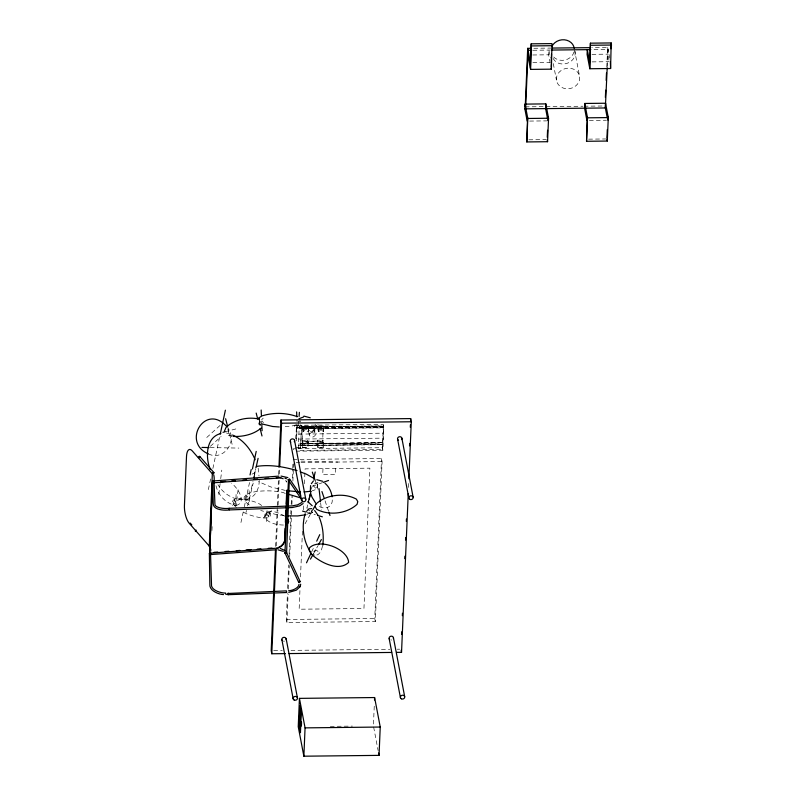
<?xml version="1.0" encoding="UTF-8"?>
<svg xmlns="http://www.w3.org/2000/svg" width="796" height="796" viewBox="0 0 796 796"><rect width="100%" height="100%" fill="white"/><g stroke="black" fill="none" stroke-linecap="round" stroke-linejoin="round"><path stroke-width="0.6" stroke-dasharray="3.98 2.98" d="M235.735 505.351L236.133 493.142M266.69 521.519L267.048 510.544M317.813 444.924L316.161 444.934L316.201 443.243L323.256 443.093L322.887 441.183L302.42 441.402L302.858 428.099L323.126 427.87L323.614 430.099L318.33 430.158L317.972 428.238L317.922 429.293L318.35 431.541L323.634 431.482L323.793 425.94L318.509 425.999L318.35 430.536M211.945 530.594L212.154 525.649M275.605 546.474L277.277 506.803M277.336 505.56L278.431 479.53M278.64 474.575L278.908 468.376M276.361 545.917L277.884 509.967M278.093 505.012L279.197 478.973M279.406 474.018L279.615 469.063M293.097 459.511L381.513 458.536L382.1 461.561L375.334 621.547L286.908 622.522L286.331 619.487L287.436 593.448M287.645 588.483L288.64 564.921M289.107 553.757L290.739 515.31M290.789 514.077L290.998 509.112M291.207 504.157L291.525 496.714M292.311 478.107L292.679 469.431M292.729 468.187L292.938 463.222M286.908 622.522L288.112 593.995M288.321 589.04L289.316 565.478M289.684 556.792L291.684 509.669M291.893 504.704L292.261 496.027M292.888 481.142L293.406 468.735M293.465 467.501L293.625 463.779M295.883 439.034L296.49 424.646L297.067 427.681L296.51 440.875M296.052 438.496L296.61 425.303L383.354 424.417L383.831 426.925L382.846 450.218L296.241 451.173M298.291 448.775L299.117 428.626L383.244 427.84M297.644 448.068L300.629 448.039L301.465 424.596M300.629 448.039L301.585 425.253M302.42 441.402L302.47 440.357L307.744 440.297L308.171 442.546L302.898 442.606L302.47 440.357M303.296 431.701L303.455 426.159L308.739 426.109L308.579 431.641L303.296 431.701L302.908 428.407M303.057 428.328L303.097 426.636L301.515 426.984M308.142 442.357L307.952 447.76L302.679 447.81L302.858 442.417M302.679 447.81L302.898 442.606M299.933 590.592L299.147 609.219L363.951 608.502L369.881 468.157L305.077 468.874L304.977 471.351M300.51 576.931L302.51 529.728M303.346 509.858L303.555 504.893M304.45 483.779L304.918 472.595M307.744 440.297L308.072 443.263L302.788 443.322L302.361 441.093L322.698 441.183L323.126 427.87M308.55 430.497L308.739 426.109M310.828 428.049L310.898 426.477L312.818 426.457M318.191 426.268C317.713 430.337 319.335 424.616 316.539 426.288L316.47 427.85M317.982 442.924L317.863 447.65L323.136 447.591L322.937 440.128L317.654 440.188L317.972 443.153M318.35 431.541L318.509 425.999M317.863 447.65L318.042 442.248M322.887 441.183L322.937 440.128M323.594 431.293L323.793 425.94M323.136 447.591L323.325 442.188M322.987 468.675L322.728 474.734L335.255 474.595L335.514 468.536M383.304 426.278L299.127 426.805L380.657 425.91L380.587 427.472M375.334 621.547L374.757 618.522L381.513 458.536M300.709 445.372L382.229 444.476L382.249 442.646L300.719 443.541L300.788 444.228M383.015 425.95L382.975 427.651L301.445 428.546M382.846 450.218L382.369 447.71L383.354 424.417M374.249 706.171L373.414 725.872L378.14 750.648M408.507 487.46L408.776 481.262M550.245 63.182L548.643 54.805L548.842 50.078L550.335 57.879M609 60.138L607.855 54.158L608.054 49.432L592.065 49.611M606.781 66.963L607.676 47.452L591.687 47.631M607.268 66.506L608.054 49.432M298.48 425.87L298.798 421.084M314.719 432.258L315.256 424.178M300.639 420.785L300.49 421.989M311.216 510.206L311.296 512.455L311.893 510.913M259.277 480.486C258.571 507.669 228.741 503.092 217.945 484.684M218.791 494.376L220.203 482.903M220.731 478.685L221.795 470.088M215.985 485.679C218.054 495.172 226.323 504.057 236.153 505.46L238.133 489.44M318.062 482.406L312.38 484.774L316.659 489.232L318.062 482.406L316.659 489.232L312.161 490.853M266.68 513.171L265.108 515.679L266.919 514.763L266.63 512.853L266.919 514.763M254.571 474.744L255.964 466.585M332.28 499.948C332.629 508.206 322.131 510.714 317.465 504.584M208.343 489.62L210.86 477.908M212.87 468.536L219.776 436.347M240.949 522.524L243.278 511.669M244.312 506.853L249.755 481.471M251.387 488.664L252.969 481.51M253.994 476.884L255.844 468.506M311.385 489.271L311.883 487.023M314.062 430.397L313.952 428.208L311.843 427.044M245.944 512.624L246.491 510.405M247.586 505.967L253.218 483.082M307.664 504.883L306.848 508.176L310.161 506.594M322.48 546.205C321.614 549.688 320.072 555.021 315.753 555.339M311.604 551.976L314.161 546.563M305.057 523.798L312.918 509.679M313.355 553.966L317.873 545.857M302.858 428.099L303.276 430.328L308.559 430.268L308.191 428.348C307.266 431.611 312.201 433.153 313.903 430.656M313.763 430.875L314.231 430.139M309.634 433.9L311.316 432.666A3.383 2.955 -10.8 0 1 313.584 432.676L315.107 433.92A2.308 2.01 -10.8 0 1 314.997 435.671L313.306 436.905A3.383 2.955 -10.8 0 1 311.037 436.895L309.515 435.651A2.308 2.01 -10.8 0 1 309.634 433.9M261.615 419.81L263.237 418.129M206.731 437.521L220.114 425.382M210.353 446.307L221.139 436.526M232.452 505.43L240.581 498.047M263.396 517.967L271.834 510.306M251.944 474.207L254.919 472.695L252.79 470.118M306.928 514.286L311.296 512.455L307.744 509.032M553.15 58.407C558.842 69.013 577 63.322 575.06 51.332M312.33 486.296L322.022 482.804M295.913 424.865L292.032 425.979L282.63 426.895M225.278 431.721L236.681 428.726M236.153 505.46C247.456 502.624 237.427 487.212 231.457 483.331M312.012 427.054C309.415 426.377 306.957 429.144 308.579 431.641M283.515 525.042C256.222 524.554 260.521 501.609 284.948 516.305M533.857 48.267L551.081 48.078M532.962 50.257L550.225 50.068M532.763 54.984L548.643 54.805M591.975 54.327L607.855 54.158M532.862 62.536L549.966 62.347M592.075 61.889L609.169 61.7M525.231 106.863L544.862 106.644M546.086 106.634L582.891 106.226M584.115 106.216L603.746 105.997M529.638 121.072L546.743 120.883M589.368 120.415L606.462 120.226M528.842 139.807L545.947 139.618M588.572 139.151L605.676 138.962M308.798 426.437L303.455 426.159M318.211 426.397L316.539 426.288M318.569 426.328L323.853 426.268M301.495 426.845L383.045 426.079M297.067 427.681L383.572 426.726L382.607 449.511L297.336 450.446M383.831 426.925L294.759 427.9L294.301 425.532L299.256 425.343L299.067 428.377L382.956 427.512M302.868 429.452L308.151 429.402L309.355 435.074M317.922 429.293L323.206 429.233L323.634 431.482M298.878 434.109L382.985 433.183M298.669 439.074L382.776 438.148M323.365 442.377L318.082 442.437L317.654 440.188M302.4 443.72L379.941 442.865M300.779 443.81L382.249 442.646M298.46 444.029L382.568 443.103M298.4 445.601L382.498 444.665M295.525 447.432L300.5 447.382M302.609 447.481L307.952 447.76M317.803 447.322L323.077 447.262M298.271 448.636L382.369 447.71M296.301 448.795L293.316 448.825L293.774 451.203M296.132 462.516L299.813 462.466M301.037 462.456L382.1 461.561M286.331 619.487L374.757 618.522M273.675 650.571L282.321 650.471M290.968 650.382L389.821 649.287M397.234 649.208L399.701 649.178M330.28 726.35L352.459 726.111M210.234 447.581L238.899 448.088M301.027 461.133L337.882 462.048M284.033 515.48L276.749 514.644L260.71 510.515M285.386 490.426L271.018 487.033L258.451 481.67M232.193 436.218L227.945 435.153L225.875 433.681M284.998 493.331C276.789 488.774 225.596 489.182 251.208 506.405M226.353 432.984L230.293 434.049M307.266 512.455L315.425 514.803M208.443 453.939C223.328 461.312 237.676 441.611 228.372 428.775M243.536 512.186C246.77 514.962 277.824 524.584 268.73 510.684M314.052 554.852L314.838 555.2M300.152 424.835C304.231 427.8 317.942 432.437 317.952 424.019M261.615 505.629C257.586 500.266 219.915 492.485 237.069 508.147M297.027 420.616L299.017 422.049M262.143 420.935L263.436 422.746M296.351 420.666L296.719 421.203M325.057 500.823L328.519 511.092M315.047 480.167L318.161 489.411M227.865 427.532L232.133 444.327M607.676 47.452L610.393 61.68M574.463 49.571L579.657 76.814A11.731 10.248 -10.8 0 1 563.389 88.117A11.731 10.248 -10.8 0 1 561.12 70.506A11.731 10.248 -10.8 0 1 579.657 76.814M553.29 63.561L556.454 80.137M382.229 444.476L300.729 445.501M314.171 428.736L315.276 434.497M305.425 426.537L305.336 427.979M303.783 426.556L303.694 427.989M304.709 443.501C306.042 445.591 301.505 445.641 303.067 443.521M258.163 468.138L258.999 476.048M320.649 502.833L321.455 509.947M299.614 421.83L299.555 420.587M297.207 424.457L297.475 430.427M261.665 420.994L261.775 423.382M249.108 490.635L249.576 504.415M210.98 548.942L211.059 551.14M391.771 639.944A2.189 1.91 -10.8 0 1 391.204 640.014M284.51 641.118A2.189 1.91 -10.8 0 1 283.386 641.138M573.986 51.959A11.731 10.248 -10.8 0 1 564.951 60.038A11.731 10.248 -10.8 0 1 553.24 56.576M285.635 480.555A8.826 7.542 -24.7 0 1 286.679 482.227M285.983 480.824A8.826 7.542 -24.7 0 1 286.441 481.699M245.845 495.052L244.601 501.39L249.387 498.644L245.845 495.052M315.146 425.85L315.027 427.044L316.639 425.144L315.146 425.85M228.472 431.661L228.382 432.427L228.711 430.845L227.636 429.492L228.472 431.661M234.661 500.435L233.138 503.4L235.835 502.336L234.482 499.629L234.661 500.435M268.57 515.639L268.68 517.022L266.939 514.166L270.033 513.251L268.57 515.639M302.231 427.452L302.769 427.512L302.231 427.452M308.957 427.621L308.53 428.139A2.308 2.01 -10.8 0 0 308.41 429.89L309.933 431.134A3.383 2.955 -10.8 0 0 312.201 431.134L313.893 429.91A2.308 2.01 -10.8 0 0 314.012 428.149L312.49 426.905A3.383 2.955 -10.8 0 0 310.221 426.905L308.957 427.621M315.614 549.907L313.783 551.658L316.31 550.792L318.012 551.29L315.614 549.907M312.709 512.166L310.818 513.45L309.276 512.883L312.709 512.166"/><path stroke-width="1.19" d="M285.983 519.748L286.092 516.266M223.507 594.602C217.945 594.313 209.089 590.343 209.836 584.274L209.358 553.479L209.885 552.981A1.353 0.905 57.2 0 1 210.532 553.28L211.487 584.164C210.462 589.657 220.014 593.169 225.696 593.09M211.01 554.066C211.975 553.737 210.831 552.882 209.358 553.479M209.278 546.106L212.333 473.779L192.244 450.894A13.243 4.826 80.2 0 0 186.503 456.556L184.433 505.619A13.243 4.826 80.2 0 0 189.179 523.231L209.278 546.106L210.293 545.937A20.388 16.318 -41.3 0 0 210.532 545.27M212.472 482.356L209.736 553.17L212.472 482.356L213.298 482.296M275.446 550.185L271.207 650.601L271.804 653.765L285.396 653.615M278.958 467.133L280.948 420.029L410.686 418.596L411.283 421.761L408.875 478.784M271.804 653.765L276.212 549.638M279.714 466.585L281.555 423.193L280.948 420.029M285.117 528.445L284.66 539.409A8.826 7.542 -24.7 0 1 284.54 540.424M285.376 522.365L285.893 510.186M286.152 504.097L286.719 490.704M287.008 490.018L284.898 539.927A8.826 7.542 -24.7 0 1 278.192 547.887M285.446 553.12L284.928 552.693L288.51 479.272M286.072 553.459L286.61 552.862L289.336 479.341M299.435 698.371L298.241 726.708L303.863 756.2L379.035 755.374L380.239 727.037L374.608 697.545L299.435 698.371L305.067 727.872L303.863 756.2M374.508 700.012L374.608 697.545M401.572 634.293L401.672 631.815M402.348 615.696L402.458 613.218M404.766 558.673L404.865 556.195M405.552 540.086L405.652 537.598M406.338 521.489L406.438 519.012M409.532 445.869L409.632 443.392M410.318 427.273L410.418 424.795M410.577 421.084L410.686 418.596M396.597 652.382L401.542 652.332L408.249 493.659M527.191 121.101L524.853 108.843L525.062 104.117L545.827 103.888L548.563 118.246L547.568 141.708L526.803 141.937L527.569 117.281M525.231 106.863L527.698 48.337L531.39 48.297M525.659 107.619L528.076 50.307L531.768 50.267M526.803 141.937L527.798 118.475L525.062 104.117M527.877 55.043L530.614 69.391L551.389 69.162L551.976 43.601L531.211 43.83L530.385 68.197M530.614 69.391L531.211 43.83M545.827 103.888L545.628 108.614L547.539 118.644M547.27 137.27L547.568 130.245M548.335 117.052L548.175 120.713L548.006 119.808M551.23 61.163L551.529 54.138M551.21 66.745L551.31 64.307M587.299 116.624L586.533 141.28L607.298 141.051L608.293 117.589L605.547 103.231L584.781 103.46L584.582 108.186L586.921 120.445M589.627 61.909L587.289 49.66L587.09 54.387L589.826 68.745L610.592 68.516L611.189 42.944L590.423 43.173L589.597 67.541M586.533 141.28L587.518 117.818L584.781 103.46M589.826 68.745L590.423 43.173M605.547 103.231L605.348 107.957L607.268 117.987M606.95 137.778L607.288 129.579M608.064 116.395L607.905 120.057L607.736 119.151M610.393 61.68L610.592 68.516M610.94 48.805L611.189 42.944M605.368 97.45L605.706 90.127M606.154 80.376L606.492 73.063M607.209 67.72L605.348 107.957L524.853 108.843M303.117 503.57L299.545 505.908L292.281 507.55L229.308 509.947C224.223 510.644 213.308 510.007 213.258 503.838L212.751 480.993L278.799 476.127M212.88 482.346L212.96 481.023A1.353 0.975 63.9 0 1 213.577 481.182L213.706 482.545M299.117 416.417L299.386 412.348M228.034 593.478L286.51 590.871L286.58 592.523L286.421 591.726M259.486 420.487L259.237 417.791M322.778 545.24C323.952 535.817 322.868 526.017 319.176 517.231M286.072 553.14L286.202 552.185L284.928 552.693M299.047 584.224C299.027 587.557 293.207 590.602 288.59 590.751M300.699 584.194L300.39 585.776M224.472 431.064L225.994 427.472M254.033 477.879L254.392 475.789M310.579 485.6L310.35 491.023M251.198 469.531L250.044 474.943M220.263 434.079L225.387 410.179M252.441 468.973L256.203 451.412M256.073 467.461L258.093 458.347M309.206 499.142L310.898 491.49M313.624 479.142L315.206 471.998M308.201 502.694L310.301 494.177M305.206 513.728C301.266 526.375 303.256 541.26 310.709 552.305M259.247 423.074L259.914 421.522L259.635 423.741L260.372 425.114L258.919 423.85M199.786 457.252C200.264 454.834 196.861 457.839 199.308 457.67M288.759 592.393L296.371 590.164L299.923 586.811M299.853 586.97L300.46 585.617M306.51 562.812L311.097 553.061M316.709 541.151L319.763 534.643M209.597 553.031L209.706 553.907M289.664 479.709L288.013 479.57M311.365 483.67L313.455 480.893M312.918 509.679L316.151 503.868M310.48 559.12L313.355 553.966M318.46 544.802L321.385 539.549M258.74 418L261.446 416.228L261.168 410.01M287.873 523.41L288.719 521.549L287.754 519.042M312.191 505.759L307.873 501.609M306.599 511.221L308.938 508.853L311.644 508.624M225.566 594.115L228.183 594.702L228.154 593.07M213.756 473.471L213.935 472.605L199.706 456.397M315.952 504.017C326.27 494.565 344.121 492.435 356.409 499.132L357.772 501.619L357.066 504.336C346.757 513.818 328.887 515.937 316.599 509.241L315.236 506.754M301.853 502.495L297.575 504.863L292.122 505.898L229.218 508.296C224.253 509.082 214.034 507.778 214.91 503.709L214.064 481.958M285.416 552.344L285.077 553.18L298.6 582.115L299.614 582.433L300.142 581.508L286.59 552.514M226.83 426.537C235.556 419.392 247.914 416.616 258.889 419.044M261.178 428.069C253.526 434.546 243.069 436.845 233.208 436.427M287.585 521.44L288.271 521.042M213.726 482.784C215.855 481.58 211.905 480.685 212.96 482.645M298.958 418.736L303.535 416.995M212.96 481.023L213.955 481.112M323.106 482.416L328.539 480.456M196.055 530.056L195.289 531.101L196.194 531.459M262.212 415.84C273.496 412.358 286.072 412.607 297.177 416.636M222.999 432.318L225.278 431.721M220.89 433.522C205.776 437.014 205.418 457.382 210.104 469.182M212.333 473.779L213.099 473.64M305.833 514.743L297.694 515.927L287.664 515.898M277.088 548.165L210.502 553.12M256.989 466.356C270.441 464.337 284.092 466.834 297.017 470.585M303.963 491.958L311.037 491.261M220.701 481.749L225.636 481.391M231.805 480.933L235.507 480.665M242.909 480.127L246.611 479.849M254.014 479.311L257.715 479.033M265.118 478.495L268.819 478.217M276.222 477.68L278.69 477.5A8.826 7.542 -24.7 0 1 280.908 477.6M213.557 482.814L278.928 478.018A8.826 7.542 -24.7 0 1 283.187 478.744M214.024 552.325L217.726 552.046M225.129 551.509L228.83 551.23M236.233 550.693L239.934 550.424M246.103 549.966L251.038 549.608M257.207 549.15L260.909 548.882M268.312 548.335L272.013 548.066M210.671 554.563L275.854 549.777M228.183 594.702L286.57 592.532M531.609 45.929L552.374 45.7M590.821 45.273L611.587 45.044M552.315 48.058L590.453 47.641M551.459 50.058L590.831 49.621M527.798 118.475L548.563 118.246M587.518 117.818L608.293 117.589M281.555 423.193L411.283 421.761M289.107 653.576L391.662 652.441M305.067 727.872L380.239 727.037M201.935 447.432L209.049 447.561M276.879 548.096L278.023 548.136M300.54 491.968L286.6 490.625M281.038 476.078L287.903 477.6M279.287 426.984L272.62 426.497L262.849 424.119M316.798 479.69L322.609 481.262M277.904 549.777L283.316 551.379M303.883 416.109L310.291 417.791M286.192 493.59L300.5 497.848M280.272 548.454L284.888 550.474M284.948 478.247L286.441 478.744M302.54 511.092L306.082 512.107M317.743 515.48L322.37 516.813M212.95 473.71L212.651 472.545L213.935 472.605M210.512 546.126L209.378 546.474L209.656 547.459M208.443 453.939C180.841 442.039 206.074 401.95 227.119 427.104M300.162 471.799L306.46 474.207L313.714 478.277M232.571 435.024C243.009 439.571 250.889 449.342 255.128 459.77M212.89 482.257L212.393 481.57M314.639 510.525L318.271 515.539M324.977 483.242C328.947 486.595 331.464 491.669 332.091 496.803M311.395 554.205C319.982 562.255 338.539 572.145 348.638 562.394C347.673 548.593 319.136 537.947 309.465 547.877L309.306 550.613L311.077 553.797M190.194 523.052L191.806 524.882M289.565 478.953L300.689 495.172M288.311 480.038L302.201 500.276M315.465 502.793L312.032 497.231L310.758 493.669M300.142 581.508L299.137 581.189L298.6 582.115M321.922 491.53L324.052 497.848M328.887 512.196L330.002 515.51M312.33 472.108L315.047 480.167M229.268 509.848L229.218 508.296L229.188 509.142M256.183 413.074L257.715 419.104M260.123 428.596L261.993 435.979M225.636 418.736L227.586 426.427M606.9 138.952L607.298 141.051M551.16 67.968L551.389 69.162M547.17 139.608L547.568 141.708M527.698 48.337L530.415 62.566M401.851 438.108L413.114 497.162M397.592 439.153L408.865 498.206M401.144 650.223L401.542 652.332M393.413 637.566L404.676 696.629M389.164 638.611L400.428 697.664M378.588 753.016L379.035 755.374M294.54 440.297L305.803 499.351M290.291 441.332L301.555 500.395M286.152 638.75L297.415 697.803M281.903 639.795L293.167 698.848M284.978 552.593L285.077 553.18M319.037 488.605L320.509 501.649M296.629 411.89L296.858 416.776M261.775 423.382L262.103 430.706M389.692 639.467A2.189 1.91 -10.8 0 1 390.806 636.233A2.189 1.91 -10.8 0 1 393.373 638.561M282.092 640.253A2.189 1.91 -10.8 0 1 283.824 637.367A2.189 1.91 -10.8 0 1 286.102 639.745M290.819 442.188A2.189 1.91 -10.8 0 1 290.799 439.601A2.189 1.91 -10.8 0 1 293.724 439.223A2.189 1.91 -10.8 0 1 294.261 441.75M398.557 440.307A2.189 1.91 -10.8 0 1 397.871 437.691A2.189 1.91 -10.8 0 1 400.876 436.954A2.189 1.91 -10.8 0 1 401.562 439.571M551.927 46.407A11.731 10.248 -10.8 0 1 564.374 39.8A11.731 10.248 -10.8 0 1 574.234 48.387M284.281 541.429A8.826 7.542 -24.7 0 1 283.874 542.424M283.336 543.37A8.826 7.542 -24.7 0 1 281.028 545.807M280.063 546.434A8.826 7.542 -24.7 0 1 279.038 546.961M213.706 474.784A20.388 16.318 -41.3 0 1 214.034 481.182M301.137 722.639C301.316 732.31 301.893 718.042 301.137 722.639M299.953 705.654L299.107 725.654L299.654 728.539L300.5 708.539L299.953 705.654M300.779 710.002L299.933 729.992L300.45 732.718L301.296 712.718L300.779 710.002M401.393 698.818A2.189 1.91 -10.8 0 0 404.736 697.127A2.189 1.91 -10.8 0 0 401.532 695.495A2.189 1.91 -10.8 0 0 401.393 698.818M294.132 700.002A2.189 1.91 -10.8 0 0 297.465 698.301A2.189 1.91 -10.8 0 0 294.271 696.679A2.189 1.91 -10.8 0 0 294.132 700.002M302.52 501.55A2.189 1.91 -10.8 0 0 305.853 499.848A2.189 1.91 -10.8 0 0 302.659 498.216A2.189 1.91 -10.8 0 0 302.52 501.55M409.831 499.361A2.189 1.91 -10.8 0 0 413.164 497.659A2.189 1.91 -10.8 0 0 409.97 496.037A2.189 1.91 -10.8 0 0 409.831 499.361"/></g></svg>
